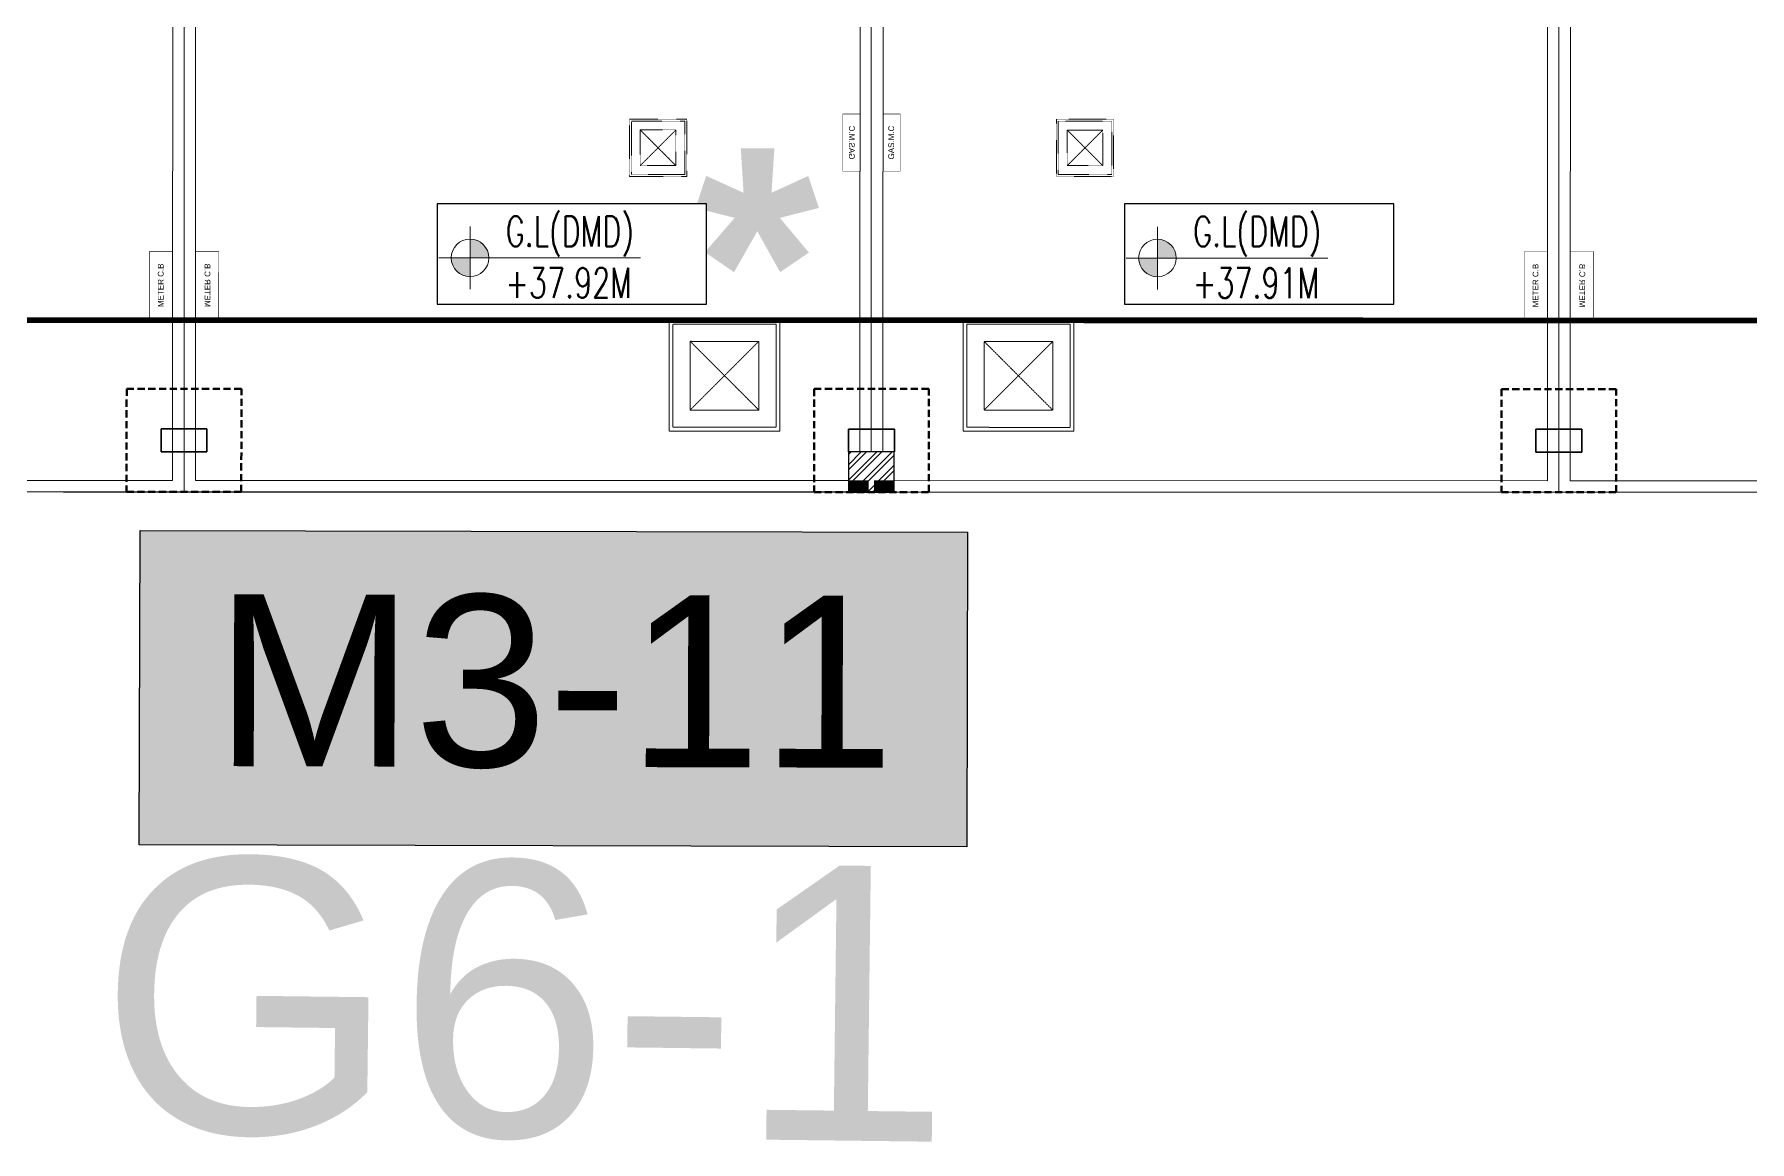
# Model space of a CAD drawing. Header units: centimetres. Extents: x -6122352 to 4157695, y -1694241 to 1947892.
# Drawn here: x 115896 to 130869, y -204439 to -194775 of the extents above; entities that cross this region are included whole.
import ezdxf
from ezdxf.enums import TextEntityAlignment as Align
from ezdxf.xclip import XClip

# ---------------------------------------------------------------- set-up
doc = ezdxf.new("R2010")
doc.units = ezdxf.units.CM
doc.header["$MEASUREMENT"] = 0
doc.header["$XCLIPFRAME"] = 2
for name, pattern in [('23585-XR-AR-END-SETTING OUT PLAN$0$HIDDEN', [0.375, 0.25, -0.125]), ('DASHED2', [0.375, 0.25, -0.125]), ('XR-AR-END-SETTING OUT PLAN$0$23261-XR-AR-SI-GF$0$HIDDEN', [0.375, 0.25, -0.125])]:
    doc.linetypes.add(name, pattern=pattern)
doc.layers.add('08-Compound Wall-4', color=7, linetype='Continuous', lineweight=25, true_color=0xff4405)
for name, color, linetype, lineweight in [('23585-XR-AR-102-6P-GF$0$A-FLOR-XREF', 7, 'Continuous', 9), ('23585-XR-AR-DAMAC PLOT LIMITS$0$1-Mid units', 41, 'Continuous', 5), ('23585-XR-AR-END-SETTING OUT PLAN$0$A-FLOR-UNDR', 8, '23585-XR-AR-END-SETTING OUT PLAN$0$HIDDEN', 5), ('23585-XR-AR-MID-ANNO-GF$0$945-4P-1-101-GROUND FLOOR PLAN$0$XR-MIDDLE-GROUND FLOOR PLAN$0$XR-MIDDLE-GROUND FLOOR PLAN$0$-DR-RW', 6, 'Continuous', 5), ('23585-XR-AR-MID-ANNO-GF$0$945-4P-1-101-GROUND FLOOR PLAN$0$XR-MIDDLE-GROUND FLOOR PLAN$0$XR-MIDDLE-GROUND FLOOR PLAN$0$S-ANNO-TXT', 3, 'Continuous', 25), ('23585-XR-AR-WATER METER$0$A-WALL', 7, 'Continuous', 30), ('23585-XR-AR-WATER METER$0$A-WALL-PATT', 8, 'Continuous', 5), ('23585-XR-AR-WATER METER$0$XR-END-GROUND FLOOR PLAN$0$XR-END-GROUND FLOOR PLAN$0$A-FLOR-PATT_EXT', 8, 'Continuous', 5), ('23585-XR-AR-WATER METER$0$XR-END-GROUND FLOOR PLAN$0$XR-MIDDLE TYPE 2-GROUND FLOOR PLAN$0$XR-MIDDLE-GROUND FLOOR PLAN$0$-DR-RW', 6, 'Continuous', 5), ('23585-XR-AR-WATER METER$0$XR-END-GROUND FLOOR PLAN$0$XR-MIDDLE TYPE 2-GROUND FLOOR PLAN$0$XR-MIDDLE-GROUND FLOOR PLAN$0$S-ANNO-TXT', 3, 'Continuous', 25), ('@ Foundations', 4, 'DASHED2', 50), ('A-ANNO-TEXT', 3, 'Continuous', 25), ('XR-AR-MID-SETTING OUT FOR MASTER$0$23585-XR-AR-MID-GROUND FLOOR$0$A-FLOR-PATT', 8, 'Continuous', 5), ('XR-AR-MID-SETTING OUT FOR MASTER$0$23585-XR-AR-MID-GROUND FLOOR$0$S-COLS', 51, 'Continuous', 40), ('XREF1$0$36-TAGLVL', 23, 'Continuous', 9)]:
    doc.layers.add(name, color=color, linetype=linetype, lineweight=lineweight)
for name, color, linetype in [('23585-XR-AR-BOUNDARY WALLS AND SETBACKS$0$setback', 7, 'XR-AR-END-SETTING OUT PLAN$0$23261-XR-AR-SI-GF$0$HIDDEN'), ('23585-XR-AR-MID-ANNO-GF$0$945-4P-1-101-GROUND FLOOR PLAN$0$XR-MIDDLE-GROUND FLOOR PLAN$0$XR-MIDDLE-GROUND FLOOR PLAN$0$-LPG-CABINET', 6, 'Continuous'), ('@MI-MEP', 7, 'Continuous'), ('@MI-REF LAYER', 7, 'Continuous'), ('B_TH_4', 7, 'Continuous'), ('XR-AR-MID-SETTING OUT FOR MASTER$0$23585-XR-AR-MID-GROUND FLOOR$0$GS-HATCH-FLOOR TILE', 251, 'Continuous'), ('XREF1$0$S-LEVELS', 2, 'Continuous'), ('XREF1$0$TYPICAL NEW PROFILE', 3, 'Continuous')]:
    doc.layers.add(name, color=color, linetype=linetype)
doc.styles.add('23585-XR-AR-MALDIVE-3$0$Arial', font='arialbd.ttf')
doc.styles.add('23585-XR-AR-MID-ANNO-GF$0$SDC-TEXT', font='arial.ttf')
doc.styles.add('23585-XR-AR-WATER METER$0$XR-END-GROUND FLOOR PLAN$0$XR-MIDDLE TYPE 2-GROUND FLOOR PLAN$0$XR-MIDDLE-GROUND FLOOR PLAN$0$Arial_1', font='arial.ttf', dxfattribs={"height": 0.002951})
doc.styles.add('Arial', font='arialbd.ttf')
doc.styles.add('XR-MASTER PLAN MYKONOS WITH COORDINATES$0$MASTER PLAN (NICE 1-2)$0$Standard', font='arial.ttf')
doc.styles.add('XREF1$0$DLT_TEXT', font='romans.shx', dxfattribs={"width": 0.7})

# ---------------------------------------------------------------- blocks, each defined once
blk = doc.blocks.new('23585-XR-AR-BOUNDARY WALLS AND SETBACKS')
at = {"layer": '23585-XR-AR-BOUNDARY WALLS AND SETBACKS$0$setback', "ltscale": 40, "const_width": 0.05}
blk.add_lwpolyline([(496593.748, 2768854.25), (496597.903, 2768858.784), (496601.957, 2768863.208), (496606.01, 2768867.632), (496610.063, 2768872.055), (496614.117, 2768876.479), (496618.27, 2768881.012), (496632.647, 2768867.838), (496628.494, 2768863.305), (496624.441, 2768858.882), (496620.387, 2768854.458), (496616.334, 2768850.034), (496612.28, 2768845.61), (496608.125, 2768841.076)], close=True, dxfattribs=at)
blk = doc.blocks.new('A$C9d9485f6')
at = {"layer": 'A-ANNO-TEXT', "rotation": 312.4881850805905}
blk.add_blockref('23585-XR-AR-BOUNDARY WALLS AND SETBACKS', (-2377088.535, -1504219.252), dxfattribs=at)
blk = doc.blocks.new('23585-XR-AR-DAMAC PLOT LIMITS')
at = {"layer": '23585-XR-AR-DAMAC PLOT LIMITS$0$1-Mid units', "color": 251, "true_color": 0x636466}
for points in [[(496607.851, 2768874.082), (496611.905, 2768878.506), (496629.6, 2768862.292), (496625.547, 2768857.868)], [(496603.798, 2768869.659), (496607.851, 2768874.082), (496625.547, 2768857.868), (496621.493, 2768853.444)], [(496599.745, 2768865.235), (496603.798, 2768869.659), (496621.493, 2768853.444), (496617.44, 2768849.021)], [(496595.691, 2768860.811), (496599.745, 2768865.235), (496617.44, 2768849.021), (496613.386, 2768844.597)]]:
    blk.add_lwpolyline(points, close=True, dxfattribs=at)
blk = doc.blocks.new('A$Cf093b529')
at = {"layer": 'A-ANNO-TEXT'}
blk.add_blockref('23585-XR-AR-DAMAC PLOT LIMITS', (-495391.99, -2768603.442), dxfattribs=at)
blk = doc.blocks.new('A$C951bc1e7')
at = {"color": 1, "true_color": 0xeb0000, "const_width": 0.008}
blk.add_lwpolyline([(42.298, 0), (42.297, -24), (33.15, -24), (27.15, -24), (21.15, -24), (15.15, -24), (9.15, -24), (0, -24), (0, 0), (9.15, 0), (15.15, 0), (21.15, 0), (27.15, 0), (33.15, 0)], close=True, dxfattribs=at)
blk = doc.blocks.new('XR-AR-MID-SETTING OUT FOR MASTER$0$23585-XR-AR-MID-GROUND FLOOR$0$945-4P-1-101-GROUND FLOOR PLAN$0$XR-MIDDLE-CAR PARK HATCH')
at = {"layer": 'XR-AR-MID-SETTING OUT FOR MASTER$0$23585-XR-AR-MID-GROUND FLOOR$0$A-FLOR-PATT'}
blk.add_lwpolyline([(9250, 100), (9250, 5500), (15050, 5503), (15050, 100)], close=True, dxfattribs=at)
blk = doc.blocks.new('XR-AR-MID-SETTING OUT FOR MASTER$0$23585-XR-AR-MID-GROUND FLOOR$0$A$C08698786')
at = {"layer": 'XR-AR-MID-SETTING OUT FOR MASTER$0$23585-XR-AR-MID-GROUND FLOOR$0$S-COLS', "color": 252, "lineweight": 30}
for points in [[(5900, 19473), (5900, 18773), (6100, 18773), (6100, 19473)], [(-100, 18728), (-100, 17728), (100, 17728), (100, 18728)], [(-100, 16145), (-100, 14945), (100, 14945), (100, 16145)], [(5900, 15688), (5900, 14688), (6100, 14688), (6100, 15688)], [(5900, 11147), (5900, 9747), (6100, 9747), (6100, 11147)], [(-100, 9157), (-100, 7757), (100, 7757), (100, 9157)], [(-100, 6700), (-100, 5500), (100, 5500), (100, 6700)], [(5900, 6500), (5900, 5500), (6100, 5500), (6100, 6500)], [(-200, 550), (200, 550), (200, 350), (-200, 350)], [(5800, 550), (6200, 550), (6200, 350), (5800, 350)]]:
    blk.add_lwpolyline(points, close=True, dxfattribs=at)
blk = doc.blocks.new('23585-XR-AR-END-SETTING OUT PLAN$0$MH-800')
at = {"ltscale": 5}
for p, q in [((-294, -651), (306, -51)), ((-294, -51), (306, -651))]:
    blk.add_line(p, q, dxfattribs=at)
for points in [[(-477, 132), (-477, -833), (488, -833), (488, 132)], [(-444, 99), (-444, -801), (456, -801), (456, 99)], [(-294, -51), (-294, -651), (306, -651), (306, -51)]]:
    blk.add_lwpolyline(points, close=True, dxfattribs=at)
blk = doc.blocks.new('XR-AR-MID-SETTING OUT FOR MASTER')
at = {"layer": '23585-XR-AR-MID-ANNO-GF$0$945-4P-1-101-GROUND FLOOR PLAN$0$XR-MIDDLE-GROUND FLOOR PLAN$0$XR-MIDDLE-GROUND FLOOR PLAN$0$-DR-RW', "ltscale": 100, "const_width": 5}
blk.add_lwpolyline([(5900, 1500), (5700, 1500), (5700, 2100), (5900, 2100)], close=True, dxfattribs=at)
at = {"layer": '23585-XR-AR-MID-ANNO-GF$0$945-4P-1-101-GROUND FLOOR PLAN$0$XR-MIDDLE-GROUND FLOOR PLAN$0$XR-MIDDLE-GROUND FLOOR PLAN$0$-LPG-CABINET', "ltscale": 100, "const_width": 5}
blk.add_lwpolyline([(250, 3300), (250, 2800), (100, 2800), (100, 3300)], close=True, dxfattribs=at)
at = {"layer": '08-Compound Wall-4', "ltscale": 100}
blk.add_blockref('XR-AR-MID-SETTING OUT FOR MASTER$0$23585-XR-AR-MID-GROUND FLOOR$0$945-4P-1-101-GROUND FLOOR PLAN$0$XR-MIDDLE-CAR PARK HATCH', (-9150, 0), dxfattribs=at)
at = {"layer": '23585-XR-AR-END-SETTING OUT PLAN$0$A-FLOR-UNDR', "color": 8, "ltscale": 100, "xscale": -0.5182770836547854, "yscale": 0.5182770836547854, "zscale": 0.5182770836547854, "rotation": 270.0000009865863}
blk.add_blockref('23585-XR-AR-END-SETTING OUT PLAN$0$MH-800', (2045, 3001, 0), dxfattribs=at)
at = {"layer": '23585-XR-AR-END-SETTING OUT PLAN$0$A-FLOR-UNDR', "color": 8, "ltscale": 100, "xscale": -1, "rotation": 270.0000009865863}
blk.add_blockref('23585-XR-AR-END-SETTING OUT PLAN$0$MH-800', (1634, 1009), dxfattribs=at)
at = {"layer": 'XR-AR-MID-SETTING OUT FOR MASTER$0$23585-XR-AR-MID-GROUND FLOOR$0$GS-HATCH-FLOOR TILE', "color": 8}
blk.add_blockref('XR-AR-MID-SETTING OUT FOR MASTER$0$23585-XR-AR-MID-GROUND FLOOR$0$A$C08698786', (0, 0), dxfattribs=at)
at = {"layer": '23585-XR-AR-MID-ANNO-GF$0$945-4P-1-101-GROUND FLOOR PLAN$0$XR-MIDDLE-GROUND FLOOR PLAN$0$XR-MIDDLE-GROUND FLOOR PLAN$0$S-ANNO-TXT', "color": 3, "style": '23585-XR-AR-MID-ANNO-GF$0$SDC-TEXT'}
for s, p in [('GAS.M.C', (172, 3050)), ('METER C.B', (5796, 1803))]:
    blk.add_text(s, height=50, rotation=90, dxfattribs=at).set_placement(p, align=Align.MIDDLE)
blk = doc.blocks.new('MID UNIT')
at = {"xscale": 0.001, "yscale": 0.001, "zscale": 0.001}
blk.add_blockref('XR-AR-MID-SETTING OUT FOR MASTER', (0, 0), dxfattribs=at)
blk = doc.blocks.new('TH_4')
blk.add_blockref('MID UNIT', (495802.305, 2769130.514))
at = {"xscale": -1}
blk.add_blockref('MID UNIT', (495826.305, 2769130.514), dxfattribs=at)
blk.add_blockref('MID UNIT', (495814.305, 2769130.514), dxfattribs=at)
blk.add_blockref('MID UNIT', (495814.305, 2769130.514))
at = {"insert": (495813.305, 2769133.514), "char_height": 2, "attachment_point": 2, "style": 'Arial'}
blk.add_mtext('\\pxqc;*', dxfattribs=at)
blk = doc.blocks.new('23585-XR-AR-WATER METER')
blk.add_wipeout([(-200, 0), (200, 0), (200, 350), (-200, 350)])
at = {"layer": '23585-XR-AR-WATER METER$0$A-WALL-PATT'}
h = blk.add_hatch(dxfattribs=at)
h.set_pattern_fill('ANSI32', color=252, scale=10)
h.set_pattern_definition([(45, (-9150, -4e-08), (-67.3519, 67.3519), []), (45, (-9105.1, -4e-08), (-67.3519, 67.3519), [])])
h.paths.add_polyline_path([(-200, 350), (-200, 100), (-25, 100), (-25, 0), (25, 0), (25, 100), (200, 100), (200, 350)])
at = {"layer": '23585-XR-AR-WATER METER$0$A-WALL'}
blk.add_lwpolyline([(-200, 0), (200, 0), (200, 350), (-200, 350)], close=True, dxfattribs=at)
at = {"layer": '23585-XR-AR-WATER METER$0$XR-END-GROUND FLOOR PLAN$0$XR-END-GROUND FLOOR PLAN$0$A-FLOR-PATT_EXT'}
blk.add_line((100, 0), (-100, 0), dxfattribs=at)
at = {"layer": '23585-XR-AR-WATER METER$0$XR-END-GROUND FLOOR PLAN$0$XR-MIDDLE TYPE 2-GROUND FLOOR PLAN$0$XR-MIDDLE-GROUND FLOOR PLAN$0$-DR-RW', "ltscale": 100, "const_width": 5}
for points in [[(-200, 0), (-200, 100), (-25, 100), (-25, 0)], [(25, 0), (25, 100), (200, 100), (200, 0)]]:
    blk.add_lwpolyline(points, close=True, dxfattribs=at)
at = {"layer": '23585-XR-AR-WATER METER$0$XR-END-GROUND FLOOR PLAN$0$XR-MIDDLE TYPE 2-GROUND FLOOR PLAN$0$XR-MIDDLE-GROUND FLOOR PLAN$0$S-ANNO-TXT', "style": '23585-XR-AR-WATER METER$0$XR-END-GROUND FLOOR PLAN$0$XR-MIDDLE TYPE 2-GROUND FLOOR PLAN$0$XR-MIDDLE-GROUND FLOOR PLAN$0$Arial_1', "width": 0.8}
for p in [(-112, 52), (113, 52)]:
    blk.add_text('W.M', height=75, dxfattribs=at).set_placement(p, align=Align.MIDDLE)
blk = doc.blocks.new('23585-XR-AR-MALDIVE-3$0$TH_4')
at = {"layer": 'B_TH_4', "xscale": 1.000039184446315, "yscale": 1.000039184446315, "zscale": 1.000039184446315}
blk.add_blockref('TH_4', (-19.427, -108.507), dxfattribs=at)
at = {"layer": '@ Foundations', "linetype": 'DASHED2', "ltscale": 0.25, "elevation": 0}
for points in [[(495808.806, 2769131.414), (495807.805, 2769131.414), (495807.805, 2769130.514), (495808.806, 2769130.514)], [(495820.806, 2769131.414), (495819.805, 2769131.414), (495819.805, 2769130.514), (495820.806, 2769130.514)]]:
    blk.add_lwpolyline(points, close=True, dxfattribs=at)
at = {"layer": '23585-XR-AR-102-6P-GF$0$A-FLOR-XREF', "xscale": 0.001, "yscale": 0.001, "zscale": 0.001}
blk.add_blockref('23585-XR-AR-WATER METER', (495814.305, 2769130.514), dxfattribs=at)
at = {"layer": '@ Foundations', "linetype": 'DASHED2', "ltscale": 0.25, "elevation": 0}
blk.add_lwpolyline([(495814.806, 2769131.414), (495813.805, 2769131.414), (495813.805, 2769130.514), (495814.806, 2769130.514)], close=True, dxfattribs=at)
blk = doc.blocks.new('XREF1$0$LVL  ATTR')
at = {"color": 7}
blk.add_wipeout([(-0.337, 0.384), (1.897, 0.384), (1.897, -0.45), (-0.337, -0.45)], dxfattribs=at)
at = {"layer": 'XREF1$0$36-TAGLVL', "extrusion": (-4.88814e-07, 1.40652e-17, 1)}
h = blk.add_hatch(color=252, dxfattribs=at)
h.paths.add_polyline_path([(-0.065, 0.156, 0.414214), (-0.222, 0), (-0.065, 0)])
h.paths.add_polyline_path([(0.091, 0), (-0.065, 0), (-0.065, -0.156, 0.414214)])
for p, q in [((-0.065, -0.26), (-0.065, 0.26)), ((1.351, 0, 0), (-0.325, 0, 0))]:
    blk.add_line(p, q, dxfattribs=at)
blk.add_circle((-0.065, 0, 0), 0.156, dxfattribs=at)
at = {"layer": 'XREF1$0$S-LEVELS', "color": 1}
blk.add_lwpolyline([(-0.337, 0.384), (1.897, 0.384), (1.897, -0.45), (-0.337, -0.45)], close=True, dxfattribs=at)
at = {"layer": 'XREF1$0$TYPICAL NEW PROFILE', "color": 3, "style": 'XREF1$0$DLT_TEXT', "width": 0.7}
for tag, p in [('+0.00M', (0.241, 0.067, 0)), ('S.S.L', (0.241, -0.345, 0))]:
    blk.add_attdef(tag, p, '', height=0.25, dxfattribs=at)
blk = doc.blocks.new('A$C5071fc5c')
at = {"color": 1, "true_color": 0xeb0000, "const_width": 0.008}
blk.add_lwpolyline([(42.298, 0), (42.297, -24), (33.15, -24), (27.15, -24), (21.15, -24), (15.15, -24), (9.15, -24), (0, -24), (0, 0), (9.15, 0), (15.15, 0), (21.15, 0), (27.15, 0), (33.15, 0)], close=True, dxfattribs=at)

msp = doc.modelspace()

# ---------------------------------------------------------------- hatches: boundary and pattern name
at = {"layer": '@MI-REF LAYER', "true_color": 0xf4ee51}
h = msp.add_hatch(color=41, dxfattribs=at)
h.dxf.hatch_style = 1
h.paths.add_polyline_path([(116818.28418, -199104.01078), (124040.77878, -199121.23382), (124034.2316, -201866.79919), (116811.737, -201849.57615)])

# ---------------------------------------------------------------- linework, layer by layer
at = {"layer": '@MI-REF LAYER', "color": 41, "true_color": 0xf4ee51}
msp.add_lwpolyline([(116818.28418, -199104.01078), (124040.77878, -199121.23382), (124034.2316, -201866.79919), (116811.737, -201849.57615)], close=True, dxfattribs=at)

# ---------------------------------------------------------------- block references
at = {"layer": '@MI-MEP', "color": 10, "xscale": 1000, "yscale": 1000, "zscale": 1000, "rotation": 359.9906323541645}
msp.add_blockref('A$C951bc1e7', (102056.28195, -174767.09046), dxfattribs=at)
at = {"layer": '@MI-REF LAYER', "xscale": 1000, "yscale": 1000, "zscale": 1000}
msp.add_blockref('A$C9d9485f6', (-23958.95046, 48155.57226), dxfattribs=at)
at = {"layer": '@MI-REF LAYER', "xscale": 1000, "yscale": 1000, "zscale": 1000, "rotation": 312.4882903633292}
msp.add_blockref('A$Cf093b529', (-891608.73293, 539022.72011), dxfattribs=at)

# ---------------------------------------------------------------- texts
at = {"layer": '@MI-REF LAYER', "color": 5, "style": 'XR-MASTER PLAN MYKONOS WITH COORDINATES$0$MASTER PLAN (NICE 1-2)$0$Standard'}
msp.add_text('M3-11', height=1500, rotation=359.863370514, dxfattribs=at).set_placement((117465.22475, -201161.53144))
at = {"layer": 'Defpoints', "insert": (120181.28454, -203212.80825), "char_height": 2400, "attachment_point": 5, "rotation": 359.301810279, "style": '23585-XR-AR-MALDIVE-3$0$Arial'}
msp.add_mtext('\\A1;{\\fArial|b0|i0|c0|p34;G6-1}', dxfattribs=at)

# ---------------------------------------------------------------- next in the draw order: block references
at = {"layer": '@MI-REF LAYER'}
ref = msp.add_blockref('23585-XR-AR-MALDIVE-3$0$TH_4', (-496200594.91888, -2769238010.65776), dxfattribs=dict(at, xscale=1000, yscale=1000, zscale=1000, rotation=359.9894579927457))
XClip(ref).set_block_clipping_path([(495793.2129440373, 2769130.5118746869), (495793.2151333401, 2769154.4527085768), (495802.2924758582, 2769154.4001012277), (495808.2924773204, 2769154.406963835), (495814.292345406, 2769154.4139737505), (495820.2921942999, 2769154.4207010698), (495826.2923302837, 2769154.4274163703), (495835.2531786934, 2769154.4537565196), (495835.2507460304, 2769130.5139004989)])

# ---------------------------------------------------------------- next in the draw order: block references
at = {"layer": '@MI-REF LAYER', "color": 7}
ref = msp.add_blockref('XREF1$0$LVL  ATTR', (119767.35025, -196726.42256, 0), dxfattribs=dict(at, xscale=-1051.480567989675, yscale=1051.480567989676, zscale=1051.480567989675, rotation=179.9900720295695))
ref.add_attrib('S.S.L', 'G.L(DMD)', (120010.41394, -196626.29305, -0.15112), dxfattribs={"layer": 'XREF1$0$TYPICAL NEW PROFILE', "color": 3, "height": 262.870142, "rotation": 359.990075321, "style": 'XREF1$0$DLT_TEXT', "width": 0.7})
ref.add_attrib('+0.00M', '+37.92M ', (120008.11058, -197075.62764, -0.15112), dxfattribs={"layer": 'XREF1$0$TYPICAL NEW PROFILE', "color": 3, "height": 262.870142, "rotation": 359.990075321, "style": 'XREF1$0$DLT_TEXT', "width": 0.7})
ref = msp.add_blockref('XREF1$0$LVL  ATTR', (125767.34655, -196727.45279, 0), dxfattribs=dict(at, xscale=-1051.480567989675, yscale=1051.480567989676, zscale=1051.480567989675, rotation=179.9900720295695))
ref.add_attrib('S.S.L', 'G.L(DMD)', (126010.41024, -196627.32327, -0.15112), dxfattribs={"layer": 'XREF1$0$TYPICAL NEW PROFILE', "color": 3, "height": 262.870142, "rotation": 359.990075321, "style": 'XREF1$0$DLT_TEXT', "width": 0.7})
ref.add_attrib('+0.00M', '+37.91M ', (126008.10688, -197076.65787, -0.15112), dxfattribs={"layer": 'XREF1$0$TYPICAL NEW PROFILE', "color": 3, "height": 262.870142, "rotation": 359.990075321, "style": 'XREF1$0$DLT_TEXT', "width": 0.7})

# ---------------------------------------------------------------- next in the draw order: block references
at = {"layer": '@MI-REF LAYER', "color": 10, "xscale": 1000, "yscale": 1000, "zscale": 1000, "rotation": 359.9902286226448}
msp.add_blockref('A$C5071fc5c', (102056.28189, -174767.3761), dxfattribs=at)

doc.saveas('drawing.dxf')
